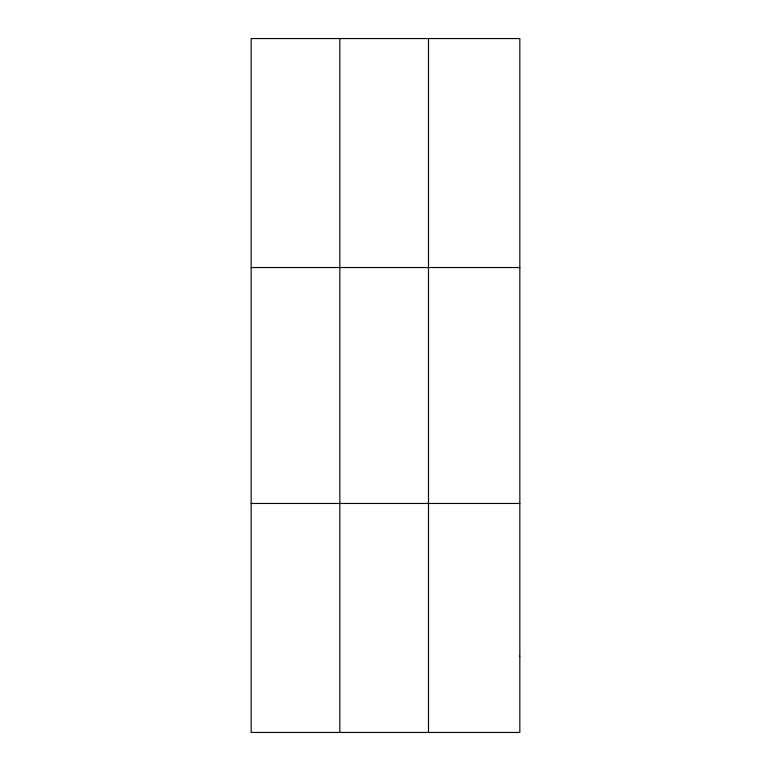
<?xml version="1.0" encoding="UTF-8"?>
<svg xmlns="http://www.w3.org/2000/svg" width="771" height="771" viewBox="0 0 771 771"><rect width="100%" height="100%" fill="white"/><g stroke="black" fill="none" stroke-linecap="round" stroke-linejoin="round"><path stroke-width="1.16" d="M339.828 732.45L339.828 38.55M428.493 732.45L428.493 38.55M251.163 267.537L519.837 267.537M251.163 503.463L519.837 503.463M519.837 656.121L519.837 732.45L251.163 732.45L251.163 38.55L519.837 38.55L519.837 656.121"/></g></svg>
